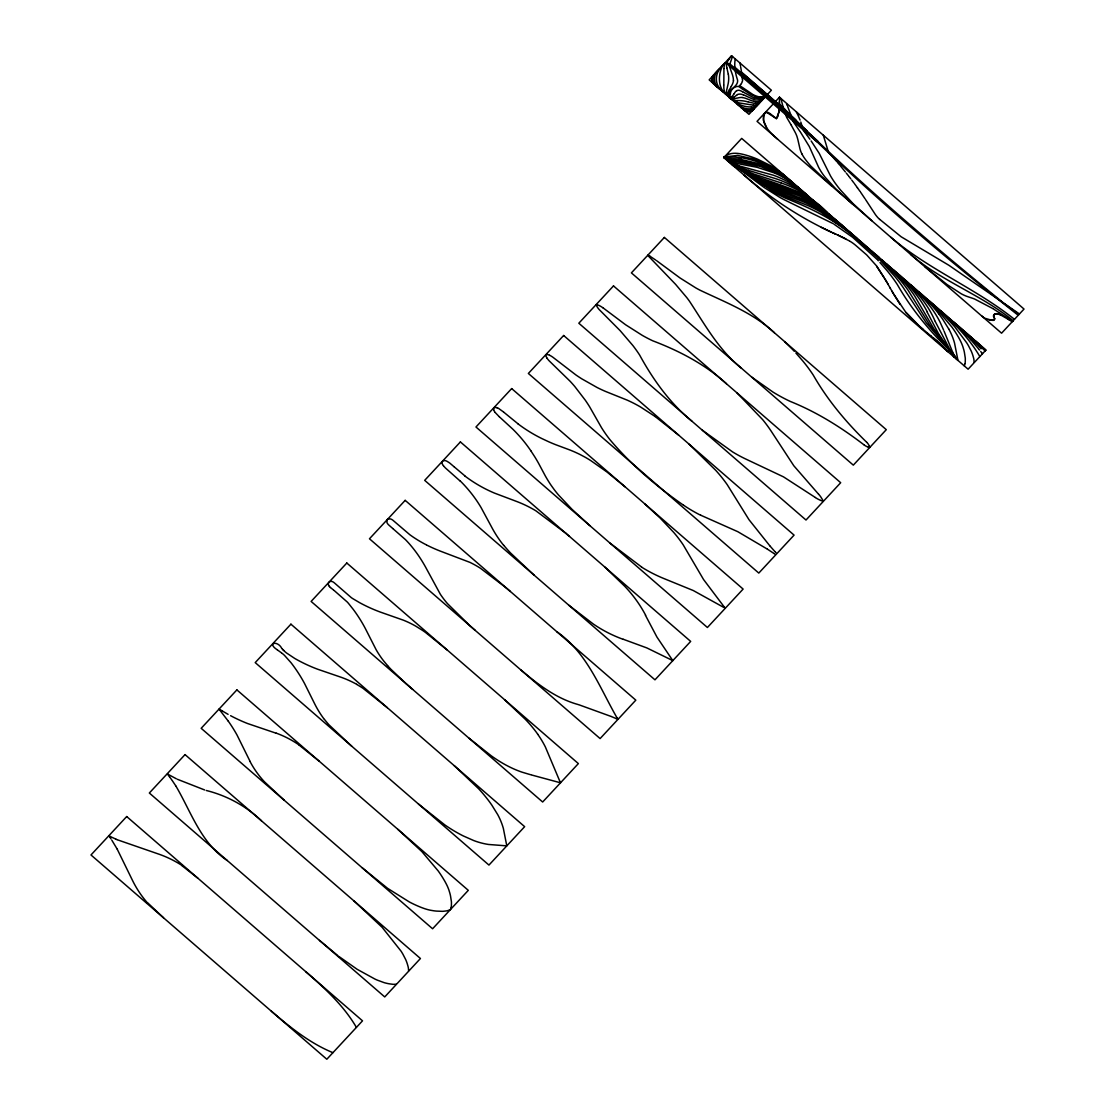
<?xml version="1.0" encoding="UTF-8"?>
<svg xmlns="http://www.w3.org/2000/svg" width="1115" height="1115" viewBox="0 0 1115 1115"><rect width="100%" height="100%" fill="white"/><g stroke="black" fill="none" stroke-linecap="round" stroke-linejoin="round"><path stroke-width="1.5" d="M735.189 59.179C733.991 66.468 735.343 73.325 737.6 80.169C738.478 87.5 726.102 89.395 729.057 97.117M729.907 94.218L729.963 96.155M777.629 116.685L778.981 111.584L779.455 101.758M779.622 97.353L778.911 112.113L776.402 118.622L766.618 112.308L764.974 113.061C759.44 123.194 770.521 132.88 777.559 139.124M723.928 68.684L723.816 84.74M723.942 68.503L724.36 64.628A6.885 6.648 -0.1 0 1 724.555 63.89M493.708 408.257L493.666 408.466A3.61 3.484 -0.1 0 0 493.722 409.776M451.171 907.136L451.213 906.927A17.143 16.558 -0.1 0 0 451.408 905.338L451.45 902.453A25.06 24.195 -0.1 0 0 451.394 901.589L450.544 896.084A55.416 53.506 -0.1 0 0 449.916 893.394L448.983 890.272A47.903 46.245 -0.1 0 0 446.223 883.861A90.426 87.305 -0.1 0 0 444.314 880.376L442.976 878.132A120.685 116.517 -0.1 0 0 438.195 870.94L421.86 851.581L397.902 829.379M965.019 363.574L965.074 363.281A17.143 16.558 -0.1 0 0 965.269 361.692L965.311 358.807A25.06 24.195 -0.1 0 0 965.255 357.929L964.405 352.438A55.416 53.506 -0.1 0 0 963.778 349.734L962.872 346.723A47.903 46.245 -0.1 0 0 960.085 340.214A90.426 87.305 -0.1 0 0 958.175 336.73L956.879 334.542A120.685 116.517 -0.1 0 0 952.057 327.28L935.722 307.935L911.248 285.273M451.045 907.694L450.711 908.837A11.596 11.206 -0.1 0 1 450.446 909.561A11.596 11.206 -0.1 0 1 449.721 909.896L448.523 910.356M964.921 363.978L964.6 365.107A11.596 11.206 -0.1 0 1 964.308 365.901M730.381 62.607L729.405 66.315L732.165 73.994A32.656 31.527 -0.1 0 1 732.931 76.559L733.043 77.074A14.788 14.272 -0.1 0 1 733.377 80.378M730.478 62.259L732.485 56.517M1012.295 321.664L1000.364 314.792C997.786 312.479 990.775 313.705 994.594 318.472L993.939 320.061L991.625 320.256L993.13 320.381M734.186 93.604L732.151 96.489L729.461 96.81M726.213 63.555L729.14 58.844M731.342 86.399L729.349 89.73M729.238 58.691L731.593 55.75L771.385 90.217L748.959 114.343L709.168 79.876L731.593 55.75M740.792 84.364L739.106 86.315A8.251 7.958 -0.1 0 0 730.311 94.204M713.252 83.611A6.801 6.565 -0.1 0 1 713.405 75.304L714.13 74.552M739.733 85.618L752.778 94.441A19.833 19.15 -0.1 0 0 762.604 97.2M721.962 66.12L721.321 66.816A21.255 20.516 -0.1 0 0 720.374 68.001C715.691 73.59 714.701 82.357 719.551 88.183A25.074 24.209 -0.1 0 0 722.381 91.277L723.328 92.141M719.76 68.489C712.443 74.078 712.68 85.116 720.694 89.855M717.07 71.388C711.565 75.388 711.342 83.5 717.391 86.998M723.83 157.591L741.698 138.399L985.967 349.999L968.113 369.204L723.83 157.591C730.2 150.873 740.388 153.396 748.151 155.779A86.622 83.625 -0.1 0 1 749.907 156.337L752.235 157.131A102.678 99.137 -0.1 0 1 757.81 159.306L770.284 165.48L781.364 172.95A94.134 90.886 -0.1 0 1 782.925 174.177L785.448 176.295M957.116 359.685L957.353 358.737M994.942 318.988L993.395 320.409M762.771 99.486L762.646 99.625A7.512 7.261 -0.1 0 1 759.9 101.326M756.904 105.8L756.695 106.009A9.157 8.836 -0.1 0 1 755.733 106.859L755.315 107.151A9.561 9.241 -0.1 0 1 754.13 107.82C748.82 110.413 741.614 108.141 737.168 104.127M763.831 98.343L760.109 100.183L755.12 99.876A20.99 20.265 -0.1 0 1 753.768 99.486M765.001 97.089L760.639 98.873L754.646 97.967M724.22 157.926L727.175 157.605L731.231 161.201M760.305 102.134L760.36 102.078A9.951 9.603 -0.1 0 1 756.444 104.74A9.519 9.185 -0.1 0 1 753.475 105.103L753.378 105.117M727.956 161.173L728.639 160.658A4.195 4.056 -0.1 0 1 729.545 160.323M766.813 95.137L762.618 96.81M766.242 95.751C758.102 100.754 749.378 93.353 742.548 89.13M728.987 162.065L729.921 161.494A4.098 3.958 -0.1 0 1 730.478 161.341L731.51 161.229A23.053 22.258 -0.1 0 1 734.451 161.396L760.068 166.302L781.685 175.25A86.872 83.876 -0.1 0 1 795.455 185.02M754.59 108.267L753.907 108.81M734.451 96.796L736.109 95.583A10.007 9.659 -0.1 0 1 737.503 94.663M756.012 105.897L756.318 105.73A9.882 9.533 -0.1 0 0 757.684 104.782M736.876 90.677L737.085 90.58A3.833 3.707 -0.1 0 1 738.562 90.245A4.112 3.972 -0.1 0 1 739.44 90.357L739.663 90.413A14.314 13.826 -0.1 0 1 742.59 91.778M724.555 157.856L724.917 157.703A3.958 3.819 -0.1 0 1 728.29 157.898A10.383 10.021 -0.1 0 1 728.973 158.288L729.182 158.4M442.822 461.011L443.185 460.857A3.958 3.819 -0.1 0 1 446.544 461.066A10.383 10.021 -0.1 0 1 447.24 461.443L448.969 462.53A18.509 17.868 -0.1 0 1 450 463.269L453.917 466.628M730.018 162.943L730.715 162.776A13.115 12.655 -0.1 0 1 733.991 162.901L756.946 167.264L773.949 172.797A83.207 80.336 -0.1 0 1 780.11 175.613L784.291 177.829A76.224 73.604 -0.1 0 1 788.695 180.449A104.029 100.434 -0.1 0 1 799.999 188.909M448.021 910.523L447.826 910.579A17.143 16.558 -0.1 0 1 446.209 910.941L443.24 911.29A25.06 24.195 -0.1 0 1 442.334 911.331L436.578 911.108A55.416 53.506 -0.1 0 1 433.735 910.788L430.543 910.258A47.903 46.245 -0.1 0 1 423.533 908.279A90.426 87.305 -0.1 0 1 419.742 906.83L417.344 905.812A120.685 116.517 -0.1 0 1 409.358 901.965L387.658 888.376L362.208 867.791M494.461 407.574L494.461 407.574A3.61 3.484 -0.1 0 1 495.854 407.477M725.558 158.678L725.907 158.581A3.61 3.484 -0.1 0 1 727.259 158.483M729.545 160.309L730.646 160.114A23.122 22.328 -0.1 0 1 733.475 160.086L756.932 164.17L778.702 173.006A78.552 75.834 -0.1 0 1 780.138 173.815L782.479 175.222A90.301 87.179 -0.1 0 1 793.49 183.236M766.562 112.322L768.277 112.545A10.523 10.16 -0.1 0 1 770.34 113.828L776.402 118.622A8.167 7.875 -0.1 0 0 777.601 116.685M751.412 107.068L752.277 106.998A12.014 11.596 -0.1 0 0 753.322 106.845A9.756 9.422 -0.1 0 0 755.845 105.995M727.301 160.602C757.963 158.121 786.382 176.128 808.25 196.045M338.988 956.517L357.148 969.297L375.03 979.109A99.221 95.806 -0.1 0 0 377.414 980.169L384.048 982.608A43.833 42.328 -0.1 0 0 389.4 983.834L393.01 984.322A12.042 11.624 -0.1 0 0 394.18 984.308L396.187 984.238M753.169 105.117L739.956 103.082A22.258 21.492 -0.1 0 1 730.548 98.566M737.336 100.531L740.513 100.657A30.44 29.394 -0.1 0 1 745.21 101.242L747.803 101.813M742.102 97.535L742.381 97.562A17.31 16.711 -0.1 0 1 745.935 98.441L751.176 100.489A29.297 28.293 -0.1 0 0 752.026 100.796L753.629 101.284M739.37 159.069L761.099 164.295L781.685 174.275A93.841 90.608 -0.1 0 1 783.929 175.78L791.469 181.508M728.778 161.884L729.043 161.926A8.697 8.404 -0.1 0 1 730.2 162.219L730.353 162.26A13.004 12.544 -0.1 0 1 731.691 162.804L732.123 163.013A23.763 22.941 -0.1 0 1 734.102 164.142L735.593 165.132M755.454 101.66L755.148 101.618A16.92 16.335 -0.1 0 1 754.186 101.423L754.061 101.395M741.113 157.675C758.785 160.658 775.747 168.198 789.462 179.78M988.531 319.698L991.653 320.256L984.935 318.263A16.014 15.457 -0.1 0 1 983.751 317.538L981.674 315.949M808.668 196.407L792.89 184.63A106.009 102.357 -0.1 0 0 773.322 175.194L732.262 164.058A19.443 18.774 -0.1 0 0 731.83 163.961L731.454 163.863A13.478 13.018 -0.1 0 1 730.924 163.738M748.221 101.925L753.587 103.179A12.488 12.056 -0.1 0 0 756.263 103.374L756.583 103.319A7.401 7.15 -0.1 0 0 759.343 102.482A8.962 8.655 -0.1 0 0 760.5 101.73M868.752 447.129L869.812 447.408L869.407 446.418M868.655 447.101L868.334 447.017A14.802 14.3 -0.1 0 1 867.386 446.725M531.618 774.995L560.511 782.8L559.981 781.615M530.782 774.772L521.945 772.138A101.214 97.716 -0.1 0 1 508.064 766.172L506.071 765.141A136.685 131.96 -0.1 0 1 491.255 755.803L468.885 738.102M1000.364 314.792L996.531 313.636L994.58 314.109L993.535 315.963L994.51 318.333M578.852 704.75L611.02 716.415M578.253 704.568C556.413 698.589 538.085 684.499 521.067 670.101M748.597 170.414L776.026 178.762A110.427 106.622 -0.1 0 1 807.093 195.167M206.289 790.479C227 795.65 246.094 806.034 261.495 820.835M748.5 170.386L734.478 165.48M204.658 789.964L177.257 779.218M753.684 99.458L747.078 96.503M780.932 182.832L754.228 174.191L737.266 167.334M623.201 639.243L646.825 647.913L672.819 660.624L656.93 637.041L645.446 615.299M276.241 733.252L247.642 723.551A157.968 152.518 -0.1 0 1 232.282 716.583L230.596 715.691M332.925 1052.671C309.845 1043.194 290.081 1027.249 271.307 1011.152M497.025 407.756L497.764 408.048A9.394 9.073 -0.1 0 1 498.363 408.327M821.894 500.914L820.793 500.454M731.691 164.393L734.311 165.41M611.285 716.527L615.94 718.478M616.121 718.562L617.752 719.273M1007.821 319.085L1012.741 321.176M820.501 500.328L818.494 499.381A25.743 24.851 -0.1 0 1 816.041 497.959L815.455 497.555M835.511 234.052L838.132 235.223M117.214 839.734L157.48 853.672A106.385 102.719 -0.1 0 1 182.024 865.491M835.888 234.22L833.783 233.272M837.755 235.056L849.644 241.035M116.002 839.191L116.936 839.609M115.807 839.107L112.587 837.602M835.135 233.885L828.431 230.791M838.508 235.39L841.114 236.589M832.445 232.659L833.337 233.063M112.169 837.407L110.343 836.543M736.457 166.957L735.189 166.372L746.144 172.923A157.968 152.518 -0.1 0 0 761.503 179.905L790.103 189.606A99.04 95.625 -0.1 0 1 812.57 201.048L832.194 216.798M831.553 232.241L829.769 231.418M841.421 236.728L845.839 238.903M829.323 231.209L827.539 230.359M733.656 165.633L735.175 166.4L734.269 165.926M733.893 165.759L733.21 165.424M825.769 229.509L827.985 230.568M110.023 836.389L109.103 835.902L109.967 837.337M827.093 230.15L824.877 229.077M700.764 515.228L737.823 531.702L767.148 548.998M821.351 227.321L825.323 229.286M824.445 228.854C795.413 214.61 768.43 196.393 744.081 175.139M176.184 778.688L168.504 774.577M739.175 168.881L734.464 166.288M427.129 545.263L427.268 545.333A148.225 143.11 -0.1 0 0 440.383 551.144L470.056 562.42A105.897 102.246 -0.1 0 1 480.328 568.176L505.889 587.647M746.785 96.35L744.402 95.193A19.568 18.899 -0.1 0 0 743.44 94.803M426.46 544.914L426.195 544.775A132.197 127.626 -0.1 0 1 417.818 540.078L415.533 538.629A105.702 102.05 -0.1 0 1 409.874 534.754L392.759 520.12A12.627 12.195 -0.1 0 0 392.215 519.743L391.964 519.604A4.697 4.53 -0.1 0 0 388.647 518.865M733.029 165.466L735.022 166.609M740.053 169.327C769.043 183.877 803.999 187.208 827.023 212.31M733.322 165.661L734.729 166.442M228.087 714.339L222.819 711.286M742.632 91.723L743.97 92.489M735.287 166.762L735.426 166.846A22.049 21.296 -0.1 0 1 735.886 167.125L738.297 168.644M649.738 256.088L649.181 255.781A17.394 16.795 -0.1 0 0 647.885 255.154A17.394 16.795 -0.1 0 0 648.609 256.269L675.62 284.381L686.77 297.58A164.226 158.553 -0.1 0 1 689.53 301.301C705.042 324.855 719.008 350.305 741.447 368.215M1018.957 314.5L1003.361 302.946A262.708 253.635 -0.1 0 0 998.301 298.695C922.537 236.951 848.32 173.104 779.371 103.779M733.893 165.619L733.21 165.243A17.394 16.795 -0.1 0 0 731.984 164.658M649.766 256.102L655.913 260.199M356.688 684.401L356.953 684.554A105.883 102.232 -0.1 0 1 363.058 688.345L387.239 707.635M730.074 159.501L734.576 162.72M498.684 408.494L503.464 411.937M808.068 199.069L808.068 199.069A105.883 102.232 -0.1 0 1 814.215 202.888L837.184 221.118M167.557 774.27L168.281 774.437M167.459 773.977L169.396 776.653M849.686 233.3C830.717 217.467 808.082 207.223 785.35 198.108A152.351 147.096 -0.1 0 1 774.925 192.686L737.768 167.571A24.126 23.303 -0.1 0 1 737.029 166.985L736.067 166.135A18.927 18.272 -0.1 0 1 735.412 165.522L731.342 161.313M744.304 92.684L753.001 97.353A27.596 26.649 -0.1 0 0 754.618 97.967M832.975 223.558L783.998 199.641A164.226 158.553 -0.1 0 1 779.873 197.397L764.123 187.459L743.956 172.546M725.308 156.685A3.638 3.512 -0.1 0 1 727.105 156.908A8.976 8.669 -0.1 0 1 729.266 158.302L730.701 159.375A18.509 17.868 -0.1 0 1 731.733 160.114L733.642 161.856M833.95 224.143L852.613 237.272L876.989 259.293M992.559 308.437L974.789 299.113A40.265 38.872 -0.1 0 0 973.256 298.527L967.193 296.478A42.272 40.809 -0.1 0 1 963.806 295.085L963.151 294.764A46.649 45.032 -0.1 0 1 961.228 293.775L947.109 284.59L925.06 266.889M850.257 241.411L850.383 241.495A43.206 41.701 -0.1 0 1 855.651 245.328L865.867 254.192A58.398 56.377 -0.1 0 1 866.773 255.001L876.153 265.454L886.091 280.882M992.894 308.632L999.402 312.827M724.374 607.814L724.708 608.023A2.439 2.355 -0.1 0 0 725.266 608.288M1012.573 321.357L999.542 312.925M767.441 549.179L773.545 553.207M222.498 711.091L222.024 710.785A22.049 21.296 -0.1 0 0 221.564 710.492L219.028 709.098L220.756 711.37A22.049 21.296 -0.1 0 0 221.091 711.788L228.157 721.001M641.599 567.005L610.017 543.116M723.524 607.271L693.279 590.532L663.286 578.295A144.086 139.11 -0.1 0 1 641.529 567.089M683.439 505.151C656.498 486.447 631.202 464.857 610.017 439.756A136.253 131.542 -0.1 0 1 601.57 427.756L589.724 406.975A149.508 144.351 -0.1 0 0 585.264 400.16L574.713 386.417A167.961 162.163 -0.1 0 0 570.072 381.219L549.305 360.967A26.342 25.422 -0.1 0 1 547.535 358.905A15.025 14.509 -0.1 0 1 546.977 358.096M1019.431 313.97L948.935 265.314L901.171 236.784L879.749 219.404M1013.187 320.702C981.325 294.764 941.52 281.356 910.565 254.345M742.381 89.019L738.869 86.566M1014.469 319.322C975.667 288.339 928.642 269.607 890.913 237.314M805.351 194.804L821.337 207.39M181.912 865.644L197.899 878.23M815.358 497.499L783.51 476.872L744.695 458.53A144.49 139.5 -0.1 0 1 732.666 451.965L702.311 430.195M298.681 744.736L319.28 761.266M603.034 307.851L601.57 306.876A23.763 22.941 -0.1 0 0 599.522 305.705L599.187 305.552A13.004 12.544 -0.1 0 0 597.738 304.953L597.584 304.911A8.697 8.404 -0.1 0 0 596.427 304.604L596.232 304.813A8.697 8.404 -0.1 0 0 596.664 305.9L596.734 306.04A13.004 12.544 -0.1 0 0 597.445 307.266L597.696 307.67A23.763 22.941 -0.1 0 0 599.076 309.44L620.135 330.639L632.874 345.525A152.351 147.096 -0.1 0 1 639.578 354.946C653.195 379.867 669.976 403.254 692.081 421.345M738.423 168.588L739.287 169.187M864.292 445.038L864.473 445.178A25.868 24.976 -0.1 0 0 865.282 445.721L865.7 445.972A8.85 8.544 -0.1 0 0 867.303 446.697M735.733 165.215L737.768 166.679M603.117 307.907L625.599 324.758L642.31 335.378A152.351 147.096 -0.1 0 0 652.735 340.8C679.467 350.96 705.182 364.396 726.464 383.755M864.111 444.927C841.421 427.547 817.072 412.202 790.479 401.512A161.661 156.086 -0.1 0 1 772.96 392.048L751.677 377.079M277.44 649.947L281.356 652.763M655.132 416.508L640.498 406.961A136.253 131.542 -0.1 0 0 627.229 400.146L605.64 391.476A145.145 140.142 -0.1 0 1 597.055 387.476L581.765 378.821A167.961 162.163 -0.1 0 1 575.911 374.947L552.817 357.19A26.342 25.422 -0.1 0 0 550.489 355.713A15.025 14.509 -0.1 0 0 549.611 355.267M277.189 649.766C266.638 642.923 277.607 640.024 281.858 648.54M1018.218 315.28C934.774 249.621 853.965 180.24 779.343 104.615M656.833 260.84L680.025 277.969L695.774 287.893A164.226 158.553 -0.1 0 0 699.886 290.137C725.698 302.416 753.155 312.925 774.409 332.758M655.174 416.536L678.687 435.157M774.005 553.528L774.883 554.155M741.698 170.888L743.454 172.17M333.956 590.323L347.309 602.072A84.378 81.465 -0.1 0 1 348.493 603.41L353.288 609.431A152.1 146.846 -0.1 0 1 365.274 628.386L376.117 649.683A97.535 94.176 -0.1 0 0 383.504 660.735L387.546 665.585M734.924 163.793L733.614 162.651A26.342 25.422 -0.1 0 0 731.287 161.173A15.025 14.509 -0.1 0 0 730.409 160.727M847.581 230.777L821.295 212.421A136.253 131.542 -0.1 0 0 808.027 205.606L786.437 196.937A145.145 140.142 -0.1 0 1 777.852 192.937L762.562 184.282A167.961 162.163 -0.1 0 1 756.695 180.407L742.52 169.773M333.441 589.933L330.402 587.494M741.796 108.085L741.573 107.918A12.725 12.293 -0.1 0 1 741.015 107.458M735.189 164.044L746.033 173.034M281.802 653.097L282.081 653.306A18.927 18.272 -0.1 0 1 282.792 653.864L283.767 654.714A24.126 23.303 -0.1 0 1 284.45 655.341L290.987 662.672A153.856 148.532 -0.1 0 1 304.534 683.481L314.5 703.481A103.221 99.653 -0.1 0 0 324.242 719.273M735.816 164.267L736.848 165.048M836.766 221.787L822.062 211.529A128.504 124.072 -0.1 0 0 816.291 208.087L811.455 205.522A116.964 112.936 -0.1 0 0 809.253 204.449L806.27 203.083A145.257 140.239 -0.1 0 0 801.044 200.909L787.455 195.836A151.696 146.469 -0.1 0 1 779.775 192.63L773.364 189.62A145.828 140.797 -0.1 0 1 749.266 174.762L737.238 164.853M837.449 222.317L852.222 234.192M740.151 168.476L746.116 172.95A84.378 81.465 -0.1 0 0 747.621 173.926L754.339 177.898A152.1 146.846 -0.1 0 0 775.148 187.348L798.242 195.46A97.535 94.176 -0.1 0 1 810.424 201.355L817.184 205.592A134.622 129.981 -0.1 0 1 820.124 207.627L836.849 220.881L835.302 219.767M517.89 423.714L503.659 412.104M806.981 195.306L815.553 202.373M746.479 172.56L743.956 170.567M464.732 475.729L454.056 466.739M830.954 216.296L816.779 206.136A105.897 102.246 -0.1 0 0 806.507 200.393L776.834 189.132A148.225 143.11 -0.1 0 1 763.705 183.32L762.632 182.749A132.197 127.626 -0.1 0 1 754.27 178.052L751.97 176.602A105.702 102.05 -0.1 0 1 746.325 172.727L739.705 167.32M736.959 165.145L741.085 168.588M337.859 955.639L319.475 940.391M392.801 528.552L405.4 539.576A105.702 102.05 -0.1 0 1 409.999 544.58L411.728 546.629A132.197 127.626 -0.1 0 1 417.484 554.155L418.167 555.131A148.225 143.11 -0.1 0 1 425.568 567.089L440.397 594.351A105.897 102.246 -0.1 0 0 447.422 603.577L470.223 626.017M847.916 231.042L849.449 232.254M850.522 233.955L855.386 237.927M392.703 528.482L388.55 524.803A12.627 12.195 -0.1 0 1 388.034 524.245L387.881 524.05A4.697 4.53 -0.1 0 1 386.752 520.914M850.201 232.868L854.132 236.087M742.381 169.661L738.465 165.94M729.684 97.646L732.862 98.887L738.102 97.911A12.516 12.084 -0.1 0 1 742.102 97.451M734.06 162.246L737.614 165.229M836.877 221.063L842.327 225.62M742.715 169.55L741.726 168.713M926.997 332.674L930.802 335.852M930.537 335.629L934.063 338.598M927.262 332.897L922.649 329.009M855.804 237.481L858.871 240.087M855.999 238.443L858.146 240.269M852.585 234.498L856.682 237.997M836.961 220.965L841.978 225.258M565.653 533.151L535.883 510.809A117.368 113.326 -0.1 0 0 515.701 501.109L494.461 493.095A135.459 130.79 -0.1 0 1 464.648 475.826M842.661 225.899L846.508 229.188M729.28 158.288L732.318 161.145M933.52 338.138L935.137 339.517M565.723 533.207L569.458 536.413M506.21 587.926L510.349 591.466M857.393 187.724L859.986 191.334M923.192 329.469L921.575 328.089M934.607 339.058L935.68 339.977M985.479 350.514L957.771 325.566M922.119 328.549L920.502 327.155M568.943 605.306L593.305 624.024A129.981 125.493 -0.1 0 0 623.16 639.327M851.205 233.258L832.947 218.317L817.616 207.655A117.368 113.326 -0.1 0 0 797.448 197.954L776.193 189.94A135.459 130.79 -0.1 0 1 746.395 172.672M858.759 240.798L877.491 257.579M625.278 486.99L606.741 471.826L590.657 460.523A128.504 124.072 -0.1 0 0 584.887 457.08L580.051 454.516A116.964 112.936 -0.1 0 0 577.849 453.443L574.88 452.077A145.257 140.239 -0.1 0 0 569.654 449.903L556.05 444.829A151.696 146.469 -0.1 0 1 548.385 441.624L541.96 438.613A145.828 140.797 -0.1 0 1 517.862 423.756M447.24 650.017L425.4 632.386A134.622 129.981 -0.1 0 0 422.446 630.337L415.686 626.114A97.535 94.176 -0.1 0 0 403.505 620.219L380.41 612.107A152.1 146.846 -0.1 0 1 359.601 602.658L352.884 598.685A84.378 81.465 -0.1 0 1 351.378 597.696L334.542 583.034A8.976 8.669 -0.1 0 0 332.479 581.64A3.638 3.512 -0.1 0 0 330.57 581.431A2.606 2.523 -0.1 0 0 328.326 583.856A3.638 3.512 -0.1 0 0 328.744 585.556M418.46 804.027L444.913 824.975A150.943 145.731 -0.1 0 0 456.593 832.361L457.443 832.835A132.1 127.528 -0.1 0 0 463.31 835.943L473.68 840.529A70.259 67.834 -0.1 0 0 488.44 844.459L506.795 845.867L503.353 828.403A70.259 67.834 -0.1 0 0 497.736 814.647L491.882 805.197A132.1 127.528 -0.1 0 0 488.049 799.901L487.464 799.148A150.943 145.731 -0.1 0 0 478.6 788.723L454.167 765.601M740.667 66.83L741.531 72.168L784.821 109.577M741.573 72.531L784.598 109.814M734.799 67.165L795.845 120.044M729.99 64.015L806.828 130.58M726.869 62.37L817.783 141.117M726.353 63.29L817.072 141.884M716.248 86.022L718.088 87.597M859.484 240.617L870.007 249.746M912.725 286.555L914.216 287.837M736.29 164.03L734.687 162.609M871.721 220.686L853.128 203.697M831.553 185.884L810.744 165.968A116.044 112.044 -0.1 0 1 808.528 163.403L806.981 161.494A49.813 48.098 -0.1 0 1 801.81 153.8M852.585 204.115L835.748 188.797L825.281 177.383A65.548 63.29 -0.1 0 1 820.751 171.041L820.166 170.024A83.75 80.851 -0.1 0 1 818.577 167.194L809.811 147.64A59.485 57.436 -0.1 0 0 809.211 146.372L800.723 132.532M975.737 341.134L985.73 350.249M876.348 255.042L877.254 255.823M893.226 269.649C909.673 284.283 926.203 300.158 934.9 320.813M905.324 280.144L929.757 303.266A150.943 145.731 -0.1 0 1 938.635 313.677M919.415 292.353L938.718 309.789M929.116 300.743C948.015 317.259 967.109 334.653 979.848 356.563M941.018 311.057L955.89 324.479M953.813 322.137L956.113 324.144M965.2 332.005L972.977 338.988M935.415 339.754L936.739 340.911M689.223 444.272L715.76 470.363A151.905 146.65 -0.1 0 1 727.259 484.718L748.987 519.688L769.949 545.974M644.944 504.036L660.052 517.959L673.725 532.426A130.776 126.26 -0.1 0 1 683.188 544.831L703.537 579.493L724.179 606.881M589.821 525.625L571.953 509.262L558.573 495.046A128.504 124.072 -0.1 0 1 554.406 489.875L551.256 485.513A116.964 112.936 -0.1 0 1 549.904 483.506L548.19 480.802A133.8 129.173 -0.1 0 1 546.559 478.084A156.727 151.319 -0.1 0 1 545.36 476.021L538.684 463.519A151.696 146.469 -0.1 0 0 534.559 456.509L530.754 450.669M534.183 575.201L510.642 553.068A169.508 163.654 -0.1 0 1 506.99 549.11L503.771 545.36M556.775 631.675C586.95 652.679 599.382 687.077 616.846 717.516M475.241 630.393L470.558 626.296M412.606 689.363L406.571 684.08M351.741 746.228L329.078 724.917A105.883 102.232 -0.1 0 1 324.507 719.468M284.214 800.236L264.339 781.699A99.04 95.625 -0.1 0 1 249.997 761.447M353.901 900.864L382.152 927.332L401.038 951.123A95.36 92.057 -0.1 0 1 402.863 954.106L405.609 959.402A43.833 42.328 -0.1 0 1 407.463 964.405L407.867 965.813A34.844 33.645 -0.1 0 1 408.132 966.803L408.341 967.82A12.042 11.624 -0.1 0 1 408.466 968.949L408.606 970.872M227.279 860.529C200.867 842.87 191.278 812.222 175.989 786.2M305.677 971.583C324.577 988.099 343.671 1005.493 356.41 1027.403M163.543 917.812L147.514 902.662M714.422 84.433L714.018 84.057A6.383 6.16 -0.1 0 1 713.391 75.304M886.383 263.725L906.453 283.099A133.661 129.047 -0.1 0 1 927.373 312.047M877.38 255.934L878.885 257.244M899.317 274.945L919.987 294.485M935.945 340.214L943.471 347.183M921.046 327.629L919.443 326.221M784.626 341.608L792.89 349.789M736.987 392.87L762.688 419.672A144.49 139.5 -0.1 0 1 770.744 430.502L793.824 465.777L818.494 494.112M604.637 566.88L624.707 586.253A133.661 129.047 -0.1 0 1 645.627 615.215M504.579 699.69L525.249 719.245A136.685 131.96 -0.1 0 1 536.482 732.443L537.737 734.255M871.526 251.056L875.707 254.791M725.461 93.995C718.269 87.583 718.227 76.391 721.544 67.973A21.38 20.641 -0.1 0 1 722.13 66.649L722.659 65.687A10.216 9.868 -0.1 0 1 723.412 64.586A6.467 6.244 -0.1 0 1 723.733 64.21M920.237 326.932L918.913 325.747M956.489 324.479L966.83 334.026M937.018 341.148L942.719 346.444M734.492 162.442L729.21 158.093A12.627 12.195 -0.1 0 0 728.652 157.717L728.416 157.577A4.697 4.53 -0.1 0 0 725.098 156.839A2.592 2.509 -0.1 0 0 723.677 157.466A2.634 2.537 -0.1 0 1 725.112 156.95M406.459 683.983L391.017 669.362A131.486 126.957 -0.1 0 1 387.546 665.585M727.119 95.43L726.98 95.305A8.781 8.474 -0.1 0 1 725.182 92.963L725.154 92.893M905.91 312.423L919.178 325.984M881.561 259.628L905.129 283.433A130.776 126.26 -0.1 0 1 914.593 295.837L933.785 328.73L952.781 354.5M918.649 325.51L905.854 312.353L893.756 294.262M737.308 165.285L735.356 163.473M876.306 255.335L877.184 256.143M499.325 416.773L512.816 429.177A145.828 140.797 -0.1 0 1 530.768 450.655M499.13 416.592L495.116 412.425M877.658 256.575L878.718 257.579M728.75 96.838L728.666 96.754A3.443 3.317 -0.1 0 1 727.9 95.096M973.27 339.267L980.113 345.901M879.247 258.081L896.558 275.823A151.905 146.65 -0.1 0 1 908.056 290.179L929.785 325.148L950.747 351.434M459.951 480.872L445.54 468.063A18.509 17.868 -0.1 0 1 444.676 467.157L443.449 465.736M958.05 326.57L969.98 338.835M967.527 334.709L968.224 335.392M939.75 310.778L954.524 326.5L966.566 342.612A95.36 92.057 -0.1 0 1 968.391 345.594L971.137 350.877A43.833 42.328 -0.1 0 1 972.991 355.88L973.395 357.288A34.844 33.645 -0.1 0 1 973.66 358.291L973.869 359.295A12.042 11.624 -0.1 0 1 973.98 360.424L974.134 362.347M943.22 346.946L946.97 350.695M283.6 650.338L284.241 650.979A18.927 18.272 -0.1 0 0 284.896 651.606L285.872 652.442A24.126 23.303 -0.1 0 0 286.611 653.028L294.862 658.519A153.856 148.532 -0.1 0 0 317.747 669.265L339.42 676.68A103.221 99.653 -0.1 0 1 356.73 684.317M853.045 203.613L840.696 190.247A130.957 126.441 -0.1 0 1 837.644 186.456L835.205 183.167A99.235 95.82 -0.1 0 1 830.48 175.863L819.274 153.452L811.135 140.936M734.799 163.668L733.224 162.065M283.781 650.519L282.973 649.697M980.782 346.57L985.075 350.946M878.049 258.15L879.735 259.851M944.475 348.187L945.227 348.939M971.277 338.416L981.088 348.786M776.082 552.803L775.343 552.037M946.719 350.445L948.21 351.964M880.293 260.408L895.289 276.98A144.49 139.5 -0.1 0 1 903.359 287.809L926.44 323.085L951.109 351.42M282.207 648.902L283.112 649.836M950.747 351.713C930.175 331.671 911.61 309.524 897.324 284.548A160.351 154.804 -0.1 0 0 886.439 269.928L879.958 262.513M955.708 357.065L950.97 351.699M866.634 442.209C846.076 422.167 827.497 400.034 813.225 375.044A160.351 154.804 -0.1 0 0 802.34 360.424L795.859 353.023M774.925 551.604L770.186 546.225M950.886 351.866L951.039 352.033A21.478 20.739 -0.1 0 1 952.001 353.107A8.85 8.544 -0.1 0 1 952.921 354.57M866.773 442.362L866.94 442.53A21.478 20.739 -0.1 0 1 867.888 443.617A8.85 8.544 -0.1 0 1 868.808 445.08A14.802 14.3 -0.1 0 1 869.24 446.028L869.602 446.906M877.533 259.879L878.355 260.757M793.434 350.375L794.242 351.253M951.193 351.504L951.652 352.019A25.743 24.851 -0.1 0 1 953.339 354.152L954.663 356.187M818.577 494.196L819.037 494.712A25.743 24.851 -0.1 0 1 820.738 496.844L822.731 500.022M970.301 339.183L970.928 339.88M955.499 357.79L952.67 352.215M971.249 340.228L978.385 348.619M955.876 358.222L955.792 358.124A4.669 4.502 -0.1 0 1 955.917 358.556M724.583 607.341L724.945 607.773A2.439 2.355 -0.1 0 1 725.28 608.274M956.057 358.431L956.349 358.779A2.439 2.355 -0.1 0 1 956.67 359.281M836.766 161.619L828.417 152.086L823.302 135.18M837.518 162.497L839.748 165.132M840.501 166.01L845.365 171.933M954.774 357.023L954.635 356.716M954.036 356.061L952.475 354.124M978.872 349.218L979.555 350.054M846.327 173.132L848.236 175.543M980.726 351.532L982.468 353.762M169.522 776.807L171.585 779.622M848.71 176.142L850.829 178.86M938.621 313.677L939.206 314.444A132.1 127.528 -0.1 0 1 943.039 319.74L948.879 329.204M851.762 180.086L854.062 183.139M805.504 133.201L803.455 130.455L800.793 122.037M854.634 183.905L857.463 187.78M806.006 133.884L806.772 134.915M807.274 135.612L809.908 139.236M876.641 266.095L884.32 277.858M954.301 357.148L953.66 356.187L954.552 357.455M953.66 356.187L952.545 354.612M172.086 780.333L175.822 785.922M952.433 354.459L938.314 333.301L927.192 312.144M860.543 192.128L865.156 198.944M800.417 132.1L793.281 121.66L792.124 118.148M110.009 837.407L111.012 838.94M900.042 304.409L893.059 293.05M111.821 840.194L117.145 849.031M865.7 199.752L875.233 214.331A32.447 31.332 -0.1 0 0 879.693 219.46M617.849 719.175L616.943 717.684M954.9 356.577L955.346 357.33M953.506 355.866L953.91 356.898M952.433 354.054L950.858 351.406M953.381 355.657L953.353 355.532A14.802 14.3 -0.1 0 0 952.963 354.654M953.283 355.49L952.823 354.709M950.621 350.988L935.151 321.371M885.031 279.057L886.801 282.095M790.981 124.671L786.744 117.521M889.923 287.572L893.408 293.649M886.439 281.482L890.272 288.186M892 291.224L892.711 292.437M791.065 124.824L795.26 132.518A45.882 44.293 -0.1 0 1 796.458 135.138L796.64 135.584A23.68 22.857 -0.1 0 1 797.169 137.131L797.699 138.999A49.074 47.374 -0.1 0 1 797.978 140.1L799.943 148.713A32.168 31.053 -0.1 0 0 801.323 152.713L801.866 153.772M887.498 283.308L888.195 284.52M786.507 117.089L783.232 107.556M117.228 849.184L132.546 880.515A106.385 102.719 -0.1 0 0 147.361 902.788M766.576 127.431L763.496 120.448L763.566 115.18A4.39 4.237 -0.1 0 1 766.493 112.141M796.319 111.807L798.452 116.197M250.081 761.406L237.007 734.994A157.968 152.518 -0.1 0 0 228.171 721.001M786.591 104.155L787.204 105.479M787.622 106.399L792.026 117.842M559.841 781.308L545.36 746.938A101.214 97.716 -0.1 0 0 537.723 734.269M798.577 116.49L800.054 120.072M952.572 351.978L944.084 331.169M943.597 330.012L940.098 322.193A101.214 97.716 -0.1 0 0 932.461 309.524L931.178 307.712A136.685 131.96 -0.1 0 0 919.959 294.513M783.12 107.138L780.918 98.468M726.896 67.973L728.276 74.203M726.869 67.778L726.799 67.499A36.502 35.248 -0.1 0 1 726.478 65.52L726.241 63.82M740.499 65.938L739.914 62.956M741.531 72.168L742.158 78.064A11.708 11.303 -0.1 0 1 742.437 79.067M957.966 360.41L954.51 342.946A70.259 67.834 -0.1 0 0 948.907 329.19M723.83 85.27L723.844 86.691A16.878 16.293 -0.1 0 0 724.959 92.893M276.283 733.154A99.04 95.625 -0.1 0 1 298.709 744.709M330.416 587.48A8.976 8.669 -0.1 0 1 328.73 585.668M823.135 500.816A4.669 4.502 -0.1 0 1 823.316 501.248M823.232 501.346A4.669 4.502 -0.1 0 1 822.745 501.234M546.698 354.472A5.073 4.892 -0.1 0 1 548.134 354.709A10.147 9.798 -0.1 0 1 549.416 355.183M700.736 515.283A151.793 146.553 -0.1 0 1 683.453 505.137M546.866 357.929A10.147 9.798 -0.1 0 1 546.252 356.744A5.073 4.892 -0.1 0 1 545.848 355.392M496.119 407.491A5.282 5.101 -0.1 0 1 497.025 407.756M494.865 412.09A9.394 9.073 -0.1 0 1 494.516 411.546L494.14 410.878A5.282 5.101 -0.1 0 1 493.764 410.027M388.661 518.977A2.634 2.537 -0.1 0 0 387.295 519.534A2.634 2.537 -0.1 0 0 386.863 520.914M503.701 545.416A117.368 113.326 -0.1 0 1 491.604 527.047L481.053 507.52A135.459 130.79 -0.1 0 0 460.049 480.774M443.394 465.582A4.781 4.613 -0.1 0 1 442.056 461.749M753.21 109.8A6.383 6.16 -0.1 0 1 744.207 110.218M753.461 109.451A7.066 6.829 -0.1 0 1 743.775 109.674M753.977 109.047A10.509 10.147 -0.1 0 1 741.935 107.932M751.412 106.97A26.007 25.101 -0.1 0 1 733.433 100.671M758.994 103.542A13.659 13.185 -0.1 0 1 757.824 104.685M734.339 96.671A5.659 5.463 -0.1 0 1 729.545 98.022M737.336 100.671A14.188 13.701 -0.1 0 1 729.405 97.939M761.796 100.531A10.537 10.174 -0.1 0 1 760.611 101.66M759.817 101.451A9.408 9.073 -0.1 0 1 755.496 101.632M737.447 94.496A7.275 7.025 -0.1 0 1 743.259 94.9M734.283 93.646A6.969 6.732 -0.1 0 1 736.792 90.552M741.168 83.862A8.056 7.777 -0.1 0 0 741.656 83.068L742.046 82.273A9.505 9.185 -0.1 0 0 742.297 81.66M742.451 79.193A5.031 4.85 -0.1 0 1 742.437 81.297M727.496 95.068A10.885 10.509 -0.1 0 1 729.447 89.799M733.545 80.405A16.474 15.917 -0.1 0 1 731.259 86.357M728.011 96.197A5.213 5.031 -0.1 0 1 726.869 94.259M726.576 94.287A13.896 13.422 -0.1 0 1 727.091 88.461L728.179 83.639A27.527 26.579 -0.1 0 0 728.332 74.189M724.583 63.82A7.721 7.457 -0.1 0 1 724.806 63.29L724.848 63.221A3.359 3.247 -0.1 0 1 725.168 62.635M727.496 159.933A5.073 4.892 -0.1 0 1 728.931 160.17A10.147 9.798 -0.1 0 1 730.213 160.644M727.524 158.497A5.282 5.101 -0.1 0 1 728.429 158.776L729.168 159.055A9.394 9.073 -0.1 0 1 729.768 159.333M745.991 173.09A153.856 148.532 -0.1 0 0 768.904 183.808L790.577 191.209A103.221 99.653 -0.1 0 1 807.887 198.86M780.904 182.874A106.385 102.719 -0.1 0 1 805.462 194.651M727.189 160.016A4.599 4.446 -0.1 0 1 728.834 159.208L729.781 158.971A35.248 34.035 -0.1 0 1 739.343 159.208M725.865 159.347A5.896 5.7 -0.1 0 1 728.374 157.954M728.82 157.48A31.945 30.844 -0.1 0 1 741.057 157.912M724.834 158.455A8.516 8.223 -0.1 0 1 727.788 156.588L737.67 155.417L752.165 158.678A101.381 97.883 -0.1 0 1 756.946 160.323L770.66 166.539L782.479 174.079A78.426 75.709 -0.1 0 1 787.455 178.038M779.469 97.214L757.043 121.354L1001.577 333.19L1024.016 309.05L779.469 97.214M346.807 563.019L311.113 601.431L542.657 802.006L578.364 763.594L346.807 563.019M405.177 500.356L369.469 538.782L600.107 738.576L635.815 700.15L405.177 500.356M290.917 624.177L255.21 662.603L488.955 865.073L524.649 826.661L290.917 624.177M460.397 441.93L424.69 480.356L654.965 679.829L690.673 641.404L460.397 441.93M511.674 388.578L475.966 427.003L707.412 627.494L743.12 589.068L511.674 388.578M563.646 335.49L528.357 373.455L758.799 573.082L794.075 535.116L563.646 335.49M236.882 689.892L201.174 728.304L432.592 928.767L468.3 890.341L236.882 689.892M613.501 285.914L578.824 323.225L806.006 520.022L840.682 482.711L613.501 285.914M664.359 237.425L631.397 272.882L853.323 465.136L886.286 429.665L664.359 237.425M126.692 816.542L90.984 854.968L326.82 1059.25L362.514 1020.838L126.692 816.542M185.034 754.604L149.34 793.016L384.731 996.935L420.439 958.51L185.034 754.604"/></g></svg>
